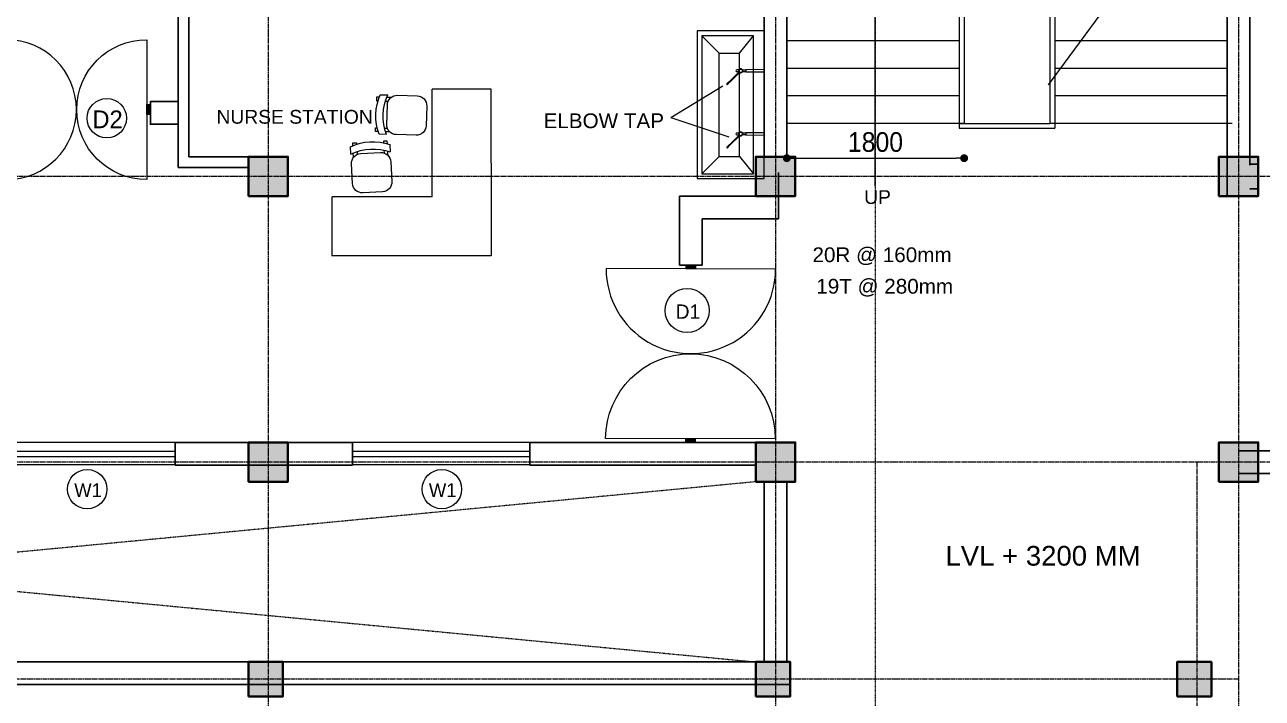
# Model space of a CAD drawing. Header units: inches. Extents: x -3071 to 2014935, y -37057 to 549694.
# Drawn here: x 1460229 to 1472790, y 363128 to 369967 of the extents above; entities that cross this region are included whole.
import ezdxf
from ezdxf.enums import TextEntityAlignment as Align

# ---------------------------------------------------------------- set-up
doc = ezdxf.new("R2010")
doc.units = ezdxf.units.IN
doc.header["$MEASUREMENT"] = 0
doc.linetypes.add('ACAD_ISO08W100', pattern=[36, 24, -3, 6, -3])
doc.linetypes.add('DASHDOT2', pattern=[12.7, 6.35, -3.175, 0, -3.175])
for name, color, linetype, lineweight in [('001-Archi-Opening Tags', 14, 'Continuous', 25), ('002-Archi- Opening', 90, 'Continuous', 25), ('A .4 col', 5, 'Continuous', 40), ('A 0.05 hatch', 252, 'Continuous', 5), ('A 0.09 Furniture', 30, 'Continuous', 5), ('A 0.13 dw', 3, 'Continuous', 13), ('A 0.13 fixed furniture', 10, 'Continuous', 13), ('A 0.13 IND DIM', 240, 'Continuous', 13), ('A 0.13 sanitary', 8, 'Continuous', 13), ('A 0.13 Text', 6, 'Continuous', 13), ('cen', 50, 'ACAD_ISO08W100', 5), ('DIM', 161, 'Continuous', 15), ('p1 walls stone outline', 4, 'Continuous', 30), ('section', 6, 'DASHDOT2', 20), ('text', 7, 'Continuous', 25)]:
    doc.layers.add(name, color=color, linetype=linetype, lineweight=lineweight)
doc.styles.add('AERIAL', font='arial.ttf', dxfattribs={"height": 10})
doc.styles.add('Archi 100', font='GOTHIC.TTF', dxfattribs={"height": 200})
doc.styles.add('ARIAL', font='arial.ttf', dxfattribs={"width": 0.9})
doc.styles.add('CG', font='GOTHIC.TTF', dxfattribs={"height": 40})
doc.dimstyles.new('el to el 200', dxfattribs={"dimtxt": 200, "dimasz": 80, "dimexe": 150, "dimexo": 150, "dimgap": 60, "dimtad": 1, "dimdec": 1, "dimlfac": -1, "dimrnd": 1, "dimdsep": 46, "dimtxsty": 'ARIAL', "dimblk": 'DOT', "dimcen": 1, "dimdle": 25, "dimse1": 1, "dimse2": 1, "dimclrd": 256, "dimclre": 256, "dimclrt": 256, "dimadec": 0, "dimazin": 0, "dimtfac": 1, "dimtdec": 1, "dimtix": 1, "dimtmove": 1, "dimatfit": 0, "dimfxl": 400, "dimfxlon": 1, "dimlwd": 9, "dimlwe": 9, "dimarcsym": 0})

# ---------------------------------------------------------------- blocks, each defined once
blk = doc.blocks.new('_Dot')
at = {"color": 0, "linetype": 'ByBlock', "lineweight": -2}
blk.add_line((-0.5, 0), (-1, 0), dxfattribs=at)
at = {"color": 0, "linetype": 'ByBlock', "const_width": 0.5}
blk.add_lwpolyline([(-0.25, 0, 1), (0.25, 0, 1)], format="xyb", close=True, dxfattribs=at)
blk = doc.blocks.new('*D1546')
at = {"layer": 'Defpoints', "color": 0, "ltscale": 20, "transparency": 16777216}
for p in [(1467964, 368966), (1469764, 368966), (1469764, 368612)]:
    blk.add_point(p, dxfattribs=at)
at = {"layer": 'DIM', "lineweight": 9, "ltscale": 20, "transparency": 16777216}
blk.add_line((1468044, 368612), (1469684, 368612), dxfattribs=at)
at = {"layer": 'DIM', "lineweight": 9, "ltscale": 20, "transparency": 16777216, "xscale": 80, "yscale": 80, "zscale": 80}
for p, rotation in [((1467964, 368612), 179.9999999999999), ((1469764, 368612), 359.9999999999999)]:
    blk.add_blockref('_Dot', p, dxfattribs=dict(at, rotation=rotation))
at = {"layer": 'DIM', "ltscale": 20, "transparency": 16777216, "insert": (1468864, 368775), "char_height": 200, "attachment_point": 5, "style": 'ARIAL'}
blk.add_mtext('1800', dxfattribs=at)
blk = doc.blocks.new('*U658')
at = {"ltscale": 100}
for points in [[(5, 50), (5, -50), (40, -50), (40, 50)], [(1760, 50), (1760, -50), (1795, -50), (1795, 50)]]:
    blk.add_hatch(color=256, dxfattribs=at).paths.add_polyline_path(points)
for points in [[(43, 855.5), (43, -855.5, 1)], [(1757, 855.5), (1757, -855.5, -1)]]:
    blk.add_lwpolyline(points, format="xyb", close=True, dxfattribs=at)
for points in [[(5, 50), (5, -50), (40, -50), (40, 50)], [(1760, 50), (1760, -50), (1795, -50), (1795, 50)]]:
    blk.add_lwpolyline(points, close=True)
blk = doc.blocks.new('chair ordinary plan')
at = {"linetype": 'Continuous'}
for p, q in [((100, 515), (-100, 515)), ((-200, 415), (-200, 215)), ((200, 215), (200, 415)), ((-200, 115), (-200, 40)), ((-100, 115), (100, 115)), ((200, 40), (200, 115))]:
    blk.add_line(p, q, dxfattribs=at)
for points in [[(-175, 149), (-175, 105)], [(175, 149), (175, 105)], [(-175, 30), (-175, 3), (-137, 3), (-137, 19)], [(-137, 94), (-137, 122)], [(137, 94), (137, 122)], [(175, 30), (175, 3), (137, 3), (137, 19)]]:
    blk.add_lwpolyline(points, dxfattribs=at)
for centre, radius, start, end in [((-100, 415), 100, 90, 180), ((100, 415), 100, 0, 90), ((-100, 215), 100, 180, 270), ((100, 215), 100, 270, 0), ((0, 595), 520, 247.3799, 292.6201), ((0, 520), 520, 247.3799, 292.6201)]:
    blk.add_arc(centre, radius, start, end, dxfattribs=at)
blk = doc.blocks.new('tap lever plan')
at = {"linetype": 'Continuous', "ltscale": 25}
for p, q in [((62, 15), (162, 115)), ((67, 11), (167, 110))]:
    blk.add_line(p, q, dxfattribs=at)
blk.add_lwpolyline([(186, 140), (164, 117, 1), (169, 112), (192, 134, 1)], format="xyb", close=True, dxfattribs=at)
blk.add_lwpolyline([(35, -11), (0, -11), (0, 10), (35, 10)], dxfattribs=at)
blk.add_lwpolyline([(70, -9), (91, -9, 1), (91, 8), (70, 8)], format="xyb", dxfattribs=at)
blk.add_circle((52, 0), 18.2, dxfattribs=at)
blk.add_arc((52, 0), 20, 53.6269, 36.3731, dxfattribs=at)
blk = doc.blocks.new('scrub sink')
at = {"layer": 'A 0.13 sanitary'}
for p, q in [((432, 225), (-250, 225)), ((-250, 225), (-250, -1275)), ((0, 0), (-140, 175)), ((382, 175), (-140, 175)), ((-140, 175), (-140, -1225)), ((207, 0), (382, 175)), ((382, -1225), (382, 175)), ((432, -1275), (432, 225)), ((0, 0), (0, -1050)), ((207, 0), (0, 0)), ((207, 0), (207, -1050)), ((0, -1050), (-140, -1225)), ((207, -1050), (0, -1050)), ((207, -1050), (382, -1225)), ((-140, -1225), (382, -1225)), ((-250, -1275), (432, -1275))]:
    blk.add_line(p, q, dxfattribs=at)
for points in [[(-63, -218), (-250, -219), (-250, -240), (-63, -239)], [(-63, -860), (-250, -861), (-250, -882), (-63, -881)]]:
    blk.add_lwpolyline(points, close=True, dxfattribs=at)
for p in [(-63, -229), (-63, -870)]:
    blk.add_blockref('tap lever plan', p, dxfattribs=at)
blk = doc.blocks.new('*U656')
at = {"ltscale": 100}
for points in [[(5, 50), (5, -50), (40, -50), (40, 50)], [(1460, 50), (1460, -50), (1495, -50), (1495, 50)]]:
    blk.add_hatch(color=256, dxfattribs=at).paths.add_polyline_path(points)
for points in [[(43, 705.5), (43, -705.5, 1)], [(1457, 705.5), (1457, -705.5, -1)]]:
    blk.add_lwpolyline(points, format="xyb", close=True, dxfattribs=at)
for points in [[(5, 50), (5, -50), (40, -50), (40, 50)], [(1460, 50), (1460, -50), (1495, -50), (1495, 50)]]:
    blk.add_lwpolyline(points, close=True)
blk = doc.blocks.new('dw tag')
blk.add_circle((0, 0), 224)
at = {"style": 'Archi 100', "flags": 1}
for tag, p in [('WIDTH', (15, 174.5)), ('HEIGHT', (-4.5, -348.5))]:
    blk.add_attdef(tag, p, '', height=200, dxfattribs=at)
at = {"style": 'Archi 100'}
blk.add_attdef('SYMBOL', text='', height=200, dxfattribs=at).set_placement((8, -10.5), align=Align.MIDDLE_CENTER)
blk = doc.blocks.new('window tag')
blk.add_circle((0, 0), 200)
at = {"style": 'Archi 100', "flags": 1}
for tag, p in [('WIDTH', (15, 174.5)), ('HEIGHT', (-4.5, -348.5))]:
    blk.add_attdef(tag, p, '', height=200, dxfattribs=at)
at = {"style": 'Archi 100'}
blk.add_attdef('SYMBOL', text='', height=200, dxfattribs=at).set_placement((8, -10.5), align=Align.MIDDLE_CENTER)
blk = doc.blocks.new('W2')
at = {"layer": 'A 0.13 dw'}
for points in [[(143910, 195589), (143910, 195359), (142110, 195359), (142110, 195589)], [(142110, 195446), (143910, 195446), (143910, 195496), (142110, 195496)]]:
    blk.add_lwpolyline(points, close=True, dxfattribs=at)

msp = doc.modelspace()

# ---------------------------------------------------------------- hatches: boundary and pattern name
at = {"layer": 'A .4 col', "linetype": 'Continuous'}
h = msp.add_hatch(color=256, dxfattribs=at)
h.dxf.hatch_style = 1
h.paths.add_polyline_path([(1462499.45, 368226.69), (1462899.45, 368226.69), (1462899.45, 368626.69), (1462499.45, 368626.69)])
h = msp.add_hatch(color=256, dxfattribs=at)
h.dxf.hatch_style = 1
h.paths.add_polyline_path([(1467649.45, 368226.69), (1468049.45, 368226.69), (1468049.45, 368626.69), (1467649.45, 368626.69)])
h = msp.add_hatch(color=256, dxfattribs=at)
h.dxf.hatch_style = 1
h.paths.add_polyline_path([(1472349.45, 368226.69), (1472749.45, 368226.69), (1472749.45, 368626.69), (1472349.45, 368626.69)])
h = msp.add_hatch(color=256, dxfattribs=at)
h.dxf.hatch_style = 1
h.paths.add_polyline_path([(1462499.45, 365326.69), (1462899.45, 365326.69), (1462899.45, 365726.69), (1462499.45, 365726.69)])
h = msp.add_hatch(color=256, dxfattribs=at)
h.dxf.hatch_style = 1
h.paths.add_polyline_path([(1467649.45, 365326.69), (1468049.45, 365326.69), (1468049.45, 365726.69), (1467649.45, 365726.69)])
h = msp.add_hatch(color=256, dxfattribs=at)
h.dxf.hatch_style = 1
h.paths.add_polyline_path([(1472349.45, 365326.69), (1472749.45, 365326.69), (1472749.45, 365726.69), (1472349.45, 365726.69)])
h = msp.add_hatch(color=256, dxfattribs=at)
h.dxf.hatch_style = 1
h.paths.add_polyline_path([(1462499.6, 363146.69), (1462849.6, 363146.69), (1462849.6, 363496.69), (1462499.6, 363496.69)])
h = msp.add_hatch(color=256, dxfattribs=at)
h.dxf.hatch_style = 1
h.paths.add_polyline_path([(1467649.6, 363146.69), (1467999.6, 363146.69), (1467999.6, 363496.69), (1467649.6, 363496.69)])
h = msp.add_hatch(color=256, dxfattribs=at)
h.dxf.hatch_style = 1
h.paths.add_polyline_path([(1471924.6, 363146.69), (1472274.6, 363146.69), (1472274.6, 363496.69), (1471924.6, 363496.69)])

# ---------------------------------------------------------------- linework, layer by layer
for points in [[(1462499.45, 368226.69), (1462899.45, 368226.69), (1462899.45, 368626.69), (1462499.45, 368626.69)], [(1467649.45, 368226.69), (1468049.45, 368226.69), (1468049.45, 368626.69), (1467649.45, 368626.69)], [(1472349.45, 368226.69), (1472749.45, 368226.69), (1472749.45, 368626.69), (1472349.45, 368626.69)], [(1462499.45, 365326.69), (1462899.45, 365326.69), (1462899.45, 365726.69), (1462499.45, 365726.69)], [(1467649.45, 365326.69), (1468049.45, 365326.69), (1468049.45, 365726.69), (1467649.45, 365726.69)], [(1472349.45, 365326.69), (1472749.45, 365326.69), (1472749.45, 365726.69), (1472349.45, 365726.69)], [(1462499.6, 363146.69), (1462849.6, 363146.69), (1462849.6, 363496.69), (1462499.6, 363496.69)], [(1467649.6, 363146.69), (1467999.6, 363146.69), (1467999.6, 363496.69), (1467649.6, 363496.69)], [(1471924.6, 363146.69), (1472274.6, 363146.69), (1472274.6, 363496.69), (1471924.6, 363496.69)]]:
    msp.add_lwpolyline(points, close=True, dxfattribs=at)
at = {"layer": 'A 0.05 hatch', "linetype": 'Continuous'}
msp.add_line((1468861.85, 368327.62), (1468861.85, 371391.83), dxfattribs=at)
at = {"layer": 'A 0.13 fixed furniture'}
for p, q in [((1464363.74, 368220.23), (1464363.74, 369313.93)), ((1464963.74, 369313.93), (1464363.74, 369313.93)), ((1464963.74, 368561.7), (1464963.74, 369313.93)), ((1464963.74, 368561.7), (1464963.74, 367620.18)), ((1464363.74, 368220.23), (1463349.89, 368220.32)), ((1463349.89, 367618.11), (1463349.89, 368220.32)), ((1464963.74, 367620.18), (1463349.89, 367620.42))]:
    msp.add_line(p, q, dxfattribs=at)
at = {"layer": 'A 0.13 Text', "linetype": 'Continuous'}
for q in [(1467314.02, 369346.87), (1467373.79, 368830.21)]:
    msp.add_line((1466785.22, 369023.91), q, dxfattribs=at)
at = {"layer": 'cen', "ltscale": 2}
for p, q in [((1462699.45, 378616.21), (1462699.45, 351672.05)), ((1467849.45, 378616.21), (1467849.45, 351672.05)), ((1472549.45, 378616.21), (1472549.45, 351672.05)), ((1491464.45, 368426.69), (1443784.45, 368426.69)), ((1491464.45, 365526.69), (1443784.45, 365526.69)), ((1472124.45, 365526.69), (1472124.45, 351672.05)), ((1472552.37, 363321.69), (1447326.64, 363321.69))]:
    msp.add_line(p, q, dxfattribs=at)
at = {"layer": 'DIM'}
for p, q in [((1469714.45, 371247.94), (1469714.45, 368915.94)), ((1469764.45, 371197.94), (1469764.45, 368965.94)), ((1470634.45, 371197.94), (1470634.45, 368965.94)), ((1470684.45, 371247.94), (1470684.45, 368915.94)), ((1469714.45, 368965.94), (1469764.45, 368965.94))]:
    msp.add_line(p, q, dxfattribs=at)
at = {"layer": 'DIM', "ltscale": 20}
for p, q in [((1469714.45, 369802.94), (1467964.45, 369802.94)), ((1472434.45, 369802.94), (1470684.45, 369802.94)), ((1469714.45, 369523.94), (1467964.45, 369523.94)), ((1472434.45, 369523.94), (1470684.45, 369523.94)), ((1469714.45, 369244.94), (1467964.45, 369244.94)), ((1472434.45, 369244.94), (1470684.45, 369244.94)), ((1469764.45, 368965.94), (1467964.45, 368965.94)), ((1469764.45, 368965.94), (1470634.45, 368965.94)), ((1472484.45, 368965.94), (1470634.45, 368965.94)), ((1469714.45, 368915.94), (1470684.45, 368915.94))]:
    msp.add_line(p, q, dxfattribs=at)
msp.add_lwpolyline([(1472434.45, 371421.69), (1471711.93, 370699.18), (1471831.45, 370335.87), (1471154.59, 370740.91), (1471304.36, 370291.6), (1470617.56, 369355.35)], dxfattribs=at)
at = {"layer": 'p1 walls stone outline'}
for p, q in [((1472434.45, 373026.69), (1472434.45, 368226.69)), ((1461784.28, 372911.69), (1461784.28, 368516.69)), ((1461894.28, 372911.69), (1461894.28, 368626.69)), ((1467734.45, 372826.69), (1467734.45, 368626.69)), ((1467964.45, 372826.69), (1467964.45, 368626.69)), ((1472664.45, 372911.69), (1472664.05, 368541.69)), ((1467734.45, 369651.69), (1467734.45, 368626.69)), ((1462499.45, 368626.69), (1461894.28, 368626.69)), ((1472749.45, 368551.69), (1472664.45, 368551.69)), ((1461894.28, 368516.69), (1461784.28, 368516.69)), ((1462499.45, 368516.69), (1461784.28, 368516.69)), ((1467879.45, 368466.55), (1467879.45, 367996.69)), ((1472749.45, 368301.69), (1472664.45, 368301.69)), ((1466875.34, 368226.69), (1466875.34, 367526.83)), ((1467649.45, 368226.69), (1466875.34, 368226.69)), ((1467105.34, 367996.69), (1467105.34, 367526.83)), ((1467879.45, 367996.69), (1467105.34, 367996.69)), ((1467105.34, 367526.83), (1466875.34, 367526.83)), ((1461755.95, 365496.69), (1461755.95, 365726.69)), ((1463556.07, 365726.69), (1461755.95, 365726.69)), ((1463555.95, 365496.93), (1463555.95, 365726.69)), ((1467649.45, 365726.69), (1465355.95, 365726.69)), ((1465355.95, 365496.69), (1465355.95, 365726.69)), ((1473136.08, 365641.69), (1472549.45, 365641.69)), ((1463556.07, 365496.69), (1461755.95, 365496.69)), ((1467649.45, 365496.69), (1465355.95, 365496.69)), ((1473136.08, 365411.69), (1472549.45, 365411.69)), ((1467734.45, 365326.69), (1467734.45, 363496.69)), ((1467964.45, 365326.69), (1467964.45, 363496.69)), ((1448159.6, 363496.69), (1467999.6, 363496.69)), ((1448389.6, 363266.69), (1467999.6, 363266.69))]:
    msp.add_line(p, q, dxfattribs=at)
msp.add_lwpolyline([(1461784.28, 369186.93), (1461504.64, 369186.93), (1461504.64, 368956.93), (1461784.28, 368956.93)], close=True, dxfattribs=at)
at = {"layer": 'section'}
for p, q in [((1468861.85, 378392.11), (1468861.85, 351210.75)), ((1467649.45, 365326.69), (1448477.36, 363496.69)), ((1448499.45, 365326.69), (1467649.6, 363496.69))]:
    msp.add_line(p, q, dxfattribs=at)

# ---------------------------------------------------------------- block references
at = {"layer": '001-Archi-Opening Tags'}
ref = msp.add_blockref('window tag', (1461061.35, 369017.24), dxfattribs=at)
ref.add_attrib('SYMBOL', 'D2', dxfattribs={"layer": '0', "height": 180, "style": 'CG'}).set_placement((1461069.35, 369006.74), align=Align.MIDDLE_CENTER)
ref = msp.add_blockref('dw tag', (1466952.29, 367064.79), dxfattribs=at)
ref.add_attrib('SYMBOL', 'D1', dxfattribs={"layer": '0', "height": 145, "style": 'CG'}).set_placement((1466960.29, 367054.29), align=Align.MIDDLE_CENTER)
ref = msp.add_blockref('window tag', (1460863.02, 365251.27), dxfattribs=at)
ref.add_attrib('SYMBOL', 'W1', dxfattribs={"layer": '0', "height": 140, "style": 'CG'}).set_placement((1460871.02, 365240.77), align=Align.MIDDLE_CENTER)
ref = msp.add_blockref('window tag', (1464463.02, 365251.27), dxfattribs=at)
ref.add_attrib('SYMBOL', 'W1', dxfattribs={"layer": '0', "height": 140, "style": 'CG'}).set_placement((1464471.02, 365240.77), align=Align.MIDDLE_CENTER)
at = {"layer": '002-Archi- Opening', "xscale": -1.006711409398122, "yscale": 1.006711409398122, "zscale": 1.006711409398122}
msp.add_blockref('*U656', (1461509.68, 369105.34), dxfattribs=at)
at = {"layer": '002-Archi- Opening', "xscale": 1.005590471749249, "yscale": 1.005590471749249, "zscale": 1.005590471749249, "rotation": 269.8408454659497}
msp.add_blockref('*U658', (1466990.35, 367531.72), dxfattribs=at)
at = {"layer": 'A 0.09 Furniture', "linetype": 'Continuous', "xscale": -1}
for p, rotation in [((1463791.49, 369057.6), 268.2300565956746), ((1463732.87, 368779.54), 183.1174003718053)]:
    msp.add_blockref('chair ordinary plan', p, dxfattribs=dict(at, rotation=rotation))
at = {"layer": 'A 0.13 IND DIM', "rotation": 180}
msp.add_blockref('scrub sink', (1467484.64, 368629.54), dxfattribs=at)
at = {"layer": 'A 0.13 IND DIM'}
for p in [(1317845.8, 170138.09), (1321445.8, 170138.09)]:
    msp.add_blockref('W2', p, dxfattribs=at)

# ---------------------------------------------------------------- texts
at = {"layer": 'text', "attachment_point": 1, "style": 'AERIAL'}
for s, insert, char_height, width in [('NURSE STATION', (1462174.73, 369102.09), 140, 1897.5412), ('ELBOW TAP', (1465494.84, 369067.03), 150, 14192.8258), ('UP', (1468748.68, 368287.41), 140, 1897.5412), ('20R @ 160mm', (1468224.62, 367706.55), 150, 14192.8258), ('19T @ 280mm', (1468263.14, 367386.64), 150, 14192.8258), ('LVL + 3200 MM', (1469574.45, 364674.94), 200, 14192.8258)]:
    msp.add_mtext(s, dxfattribs=dict(at, insert=insert, char_height=char_height, width=width))

# ---------------------------------------------------------------- dimensions: what is measured, and where the dimension line sits
at = {"layer": 'DIM', "ltscale": 20}
dim = msp.add_aligned_dim(p1=(1467964.45, 368965.94), p2=(1469764.45, 368965.94), distance=-353.49, dimstyle='el to el 200', dxfattribs=at)
dim.commit()
dim.dimension.update_dxf_attribs({"geometry": '*D1546', "text_midpoint": (1468864.45, 368774.57)})

doc.saveas('drawing.dxf')
